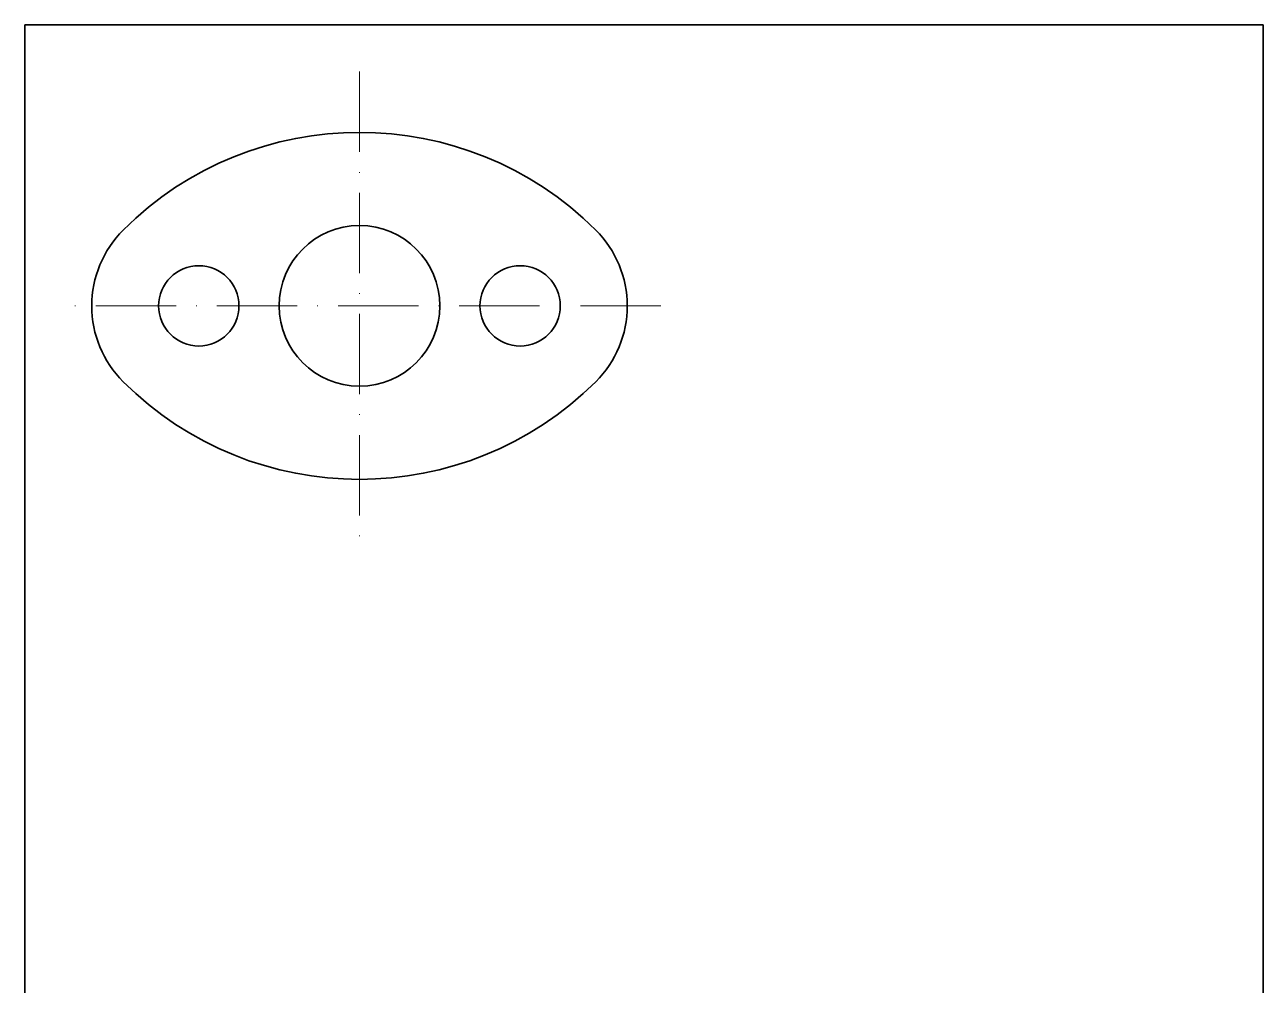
# Model space of a CAD drawing. Header units: millimetres. Extents: x 20 to 205, y 5 to 292.
# Drawn here: x 20 to 205, y 148.5 to 292 of the extents above; entities that cross this region are included whole.
import ezdxf

# ---------------------------------------------------------------- set-up
doc = ezdxf.new("R2010")
doc.units = ezdxf.units.MM
doc.linetypes.add('ACAD_ISO10W100', pattern=[18, 12, -3, 0, -3])
for name, color, linetype, lineweight in [('Cajetín y formato', 1, 'Continuous', 35), ('Contorno', 7, 'Continuous', 35), ('Ejes', 4, 'ACAD_ISO10W100', 15)]:
    doc.layers.add(name, color=color, linetype=linetype, lineweight=lineweight)

msp = doc.modelspace()

# ---------------------------------------------------------------- linework, layer by layer
at = {"layer": 'Cajetín y formato'}
for p, q in [((20, 59), (20, 292)), ((205, 292), (20, 292)), ((205, 59), (205, 292))]:
    msp.add_line(p, q, dxfattribs=at)
at = {"layer": 'Contorno'}
for centre, radius in [((70, 250), 12), ((46, 250), 6), ((94, 250), 6)]:
    msp.add_circle(centre, radius, dxfattribs=at)
for centre, radius, start, end in [((70, 225.92), 50, 45.0991, 134.9009), ((46, 250), 16, 134.9009, 225.0991), ((94, 250), 16, 314.9009, 45.0991), ((70, 274.08), 50, 225.0991, 314.9009)]:
    msp.add_arc(centre, radius, start, end, dxfattribs=at)
at = {"layer": 'Ejes'}
for p, q in [((70, 285), (70, 215)), ((115, 250), (25, 250))]:
    msp.add_line(p, q, dxfattribs=at)

doc.saveas('drawing.dxf')
